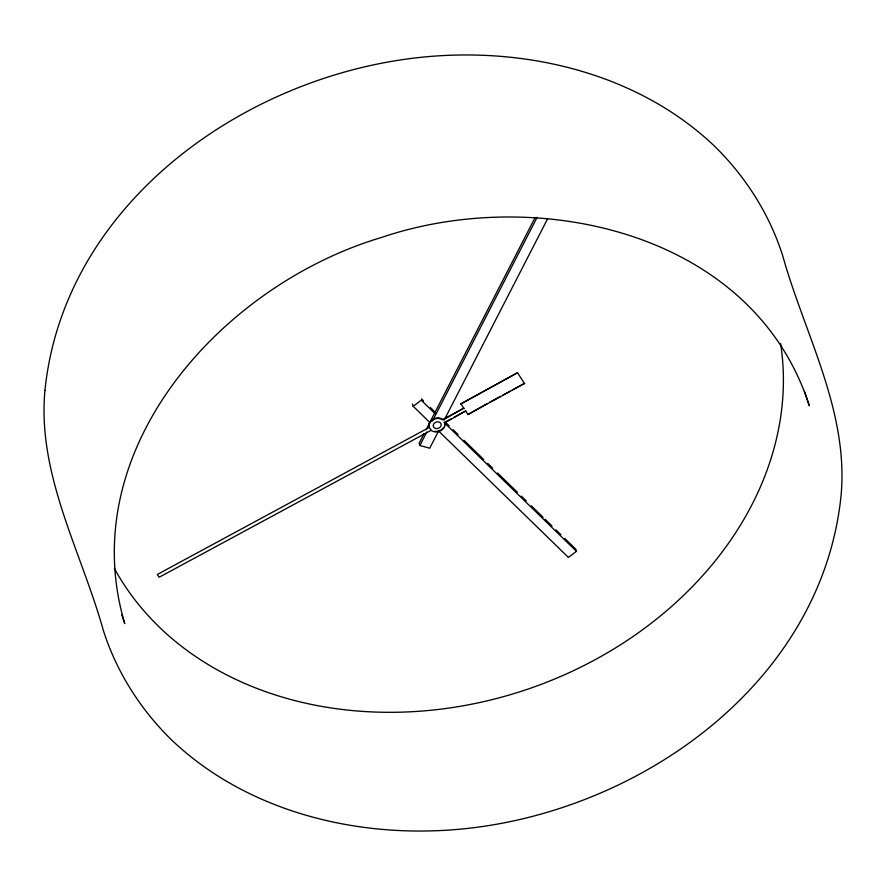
<?xml version="1.0" encoding="UTF-8"?>
<svg xmlns="http://www.w3.org/2000/svg" width="886" height="886" viewBox="0 0 886 886"><rect width="100%" height="100%" fill="white"/><g stroke="black" fill="none" stroke-linecap="round" stroke-linejoin="round"><path stroke-width="1.33" d="M424.161 433.453L419.122 443.266L419.875 445.514L429.721 448.205L438.548 431.028M426.055 429.765L535.122 217.502M419.875 445.514L426.808 432.025M432.479 420.983L537.137 217.303M444.229 419.986L547.626 218.764M430.009 422.655L413.208 406.286L421.26 400.206L435.092 413.673M564.825 538.489L575.701 549.076L576.454 551.325L568.402 557.416L438.902 431.316M444.495 425.867A8.162 6.59 -18.5 0 0 444.661 422.378L451.683 418.569M454.02 417.306L465.715 410.949L467.941 414.537L524.545 383.394M430.95 429.898L429.023 427.03A8.162 6.59 -18.5 0 1 433.121 419.167A8.162 6.59 -18.5 0 1 442.734 419.521L463.876 408.169L442.889 419.964A8.162 6.59 -18.5 0 0 433.265 419.621A8.162 6.59 -18.5 0 0 429.167 427.473L157.32 574.471L159.159 577.262L431.094 430.341A8.162 6.59 -18.5 0 0 440.719 430.696A8.162 6.59 -18.5 0 0 444.816 422.832L465.715 410.949M517.502 372.751L460.897 403.883L517.502 372.751L524.7 383.848M487.112 403.639L467.941 414.537M489.526 402.333L500.391 396.452M502.805 395.156L510.059 391.235M512.473 389.929L523.338 384.048M421.492 398.91L423.464 400.837M430.386 407.571L435.336 412.389M445.215 422.013L449.169 425.867M453.123 429.71L458.062 434.528M463.998 440.298L483.767 459.557M487.721 463.4L492.66 468.218M497.611 473.024L517.38 492.284M521.333 496.127L526.273 500.944M531.212 505.751L543.074 517.302M545.056 519.229L551.978 525.974M555.932 529.817L560.871 534.635M443.997 422.345L576.454 551.325M460.753 403.44L464.02 408.612M804.466 391.346L809.283 405.71C753.72 232.287 537.636 184.388 381.29 237.526C222.486 284.783 72.951 449.113 124.76 623.611L121.692 614.463M412.444 404.038L413.208 406.286M443.62 427.561A8.162 6.59 -18.5 0 1 434.45 431.371M780.61 343.558A355.087 286.743 -18.5 0 1 526.594 689.552A355.087 286.743 -18.5 0 1 114.349 568.402M44.942 390.438C37.123 474.818 81.368 551.59 103.341 630.433C116.631 672.064 140.608 709.719 171.84 740.198C243.207 807.833 344.654 835.31 441.283 830.503C625.704 821.588 821.322 690.105 841.058 495.562C848.877 411.182 804.632 334.41 782.659 255.567C769.369 213.936 745.392 176.281 714.16 145.802C642.793 78.167 541.346 50.69 444.717 55.497C260.296 64.412 64.678 195.895 44.942 390.438M436.034 428.558A4.076 3.3 -18.5 0 0 441.106 424.04A4.076 3.3 -18.5 0 0 434.472 423.065A4.076 3.3 -18.5 0 0 436.034 428.558"/></g></svg>
